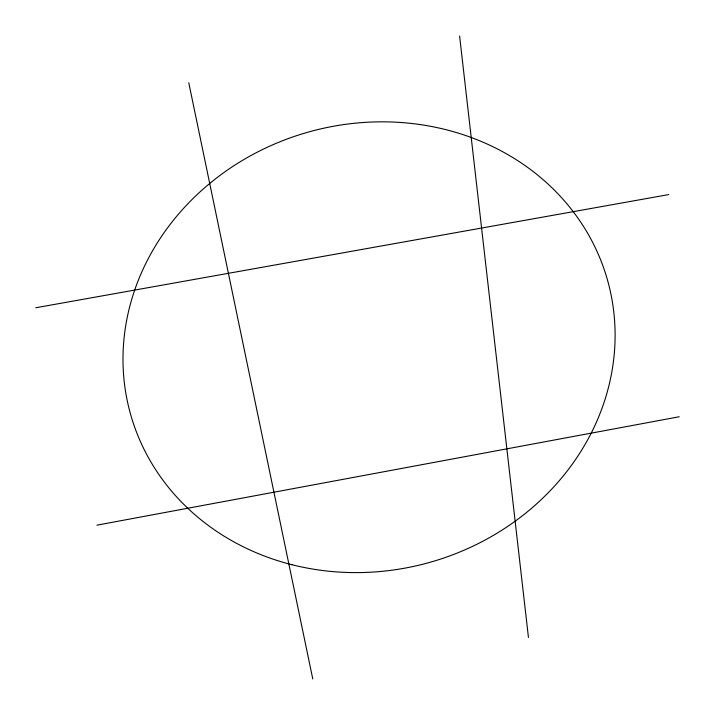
<?xml version="1.0" encoding="UTF-8"?>
<svg xmlns="http://www.w3.org/2000/svg" width="715" height="715" viewBox="0 0 715 715"><rect width="100%" height="100%" fill="white"/><g stroke="black" fill="none" stroke-linecap="round" stroke-linejoin="round"><path stroke-width="1.07" d="M96.891 525.176L679.25 416.756M35.75 307.763L668.757 194.587M188.76 82.717L312.777 678.973M459.602 36.027L528.448 637.458M292.024 564.734A247.73 223.554 -15.6 0 0 609.949 289.647A247.73 223.554 -15.6 0 0 205.178 187.312A247.73 223.554 -15.6 0 0 292.024 564.734"/></g></svg>
